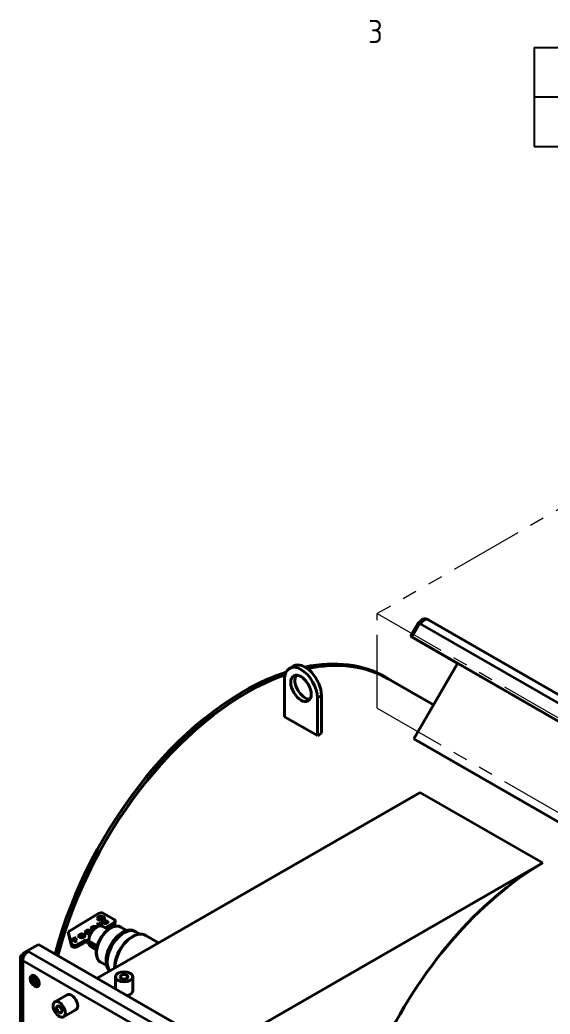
# Model space of a CAD drawing. Header units: millimetres. Extents: x 0 to 5945, y 0 to 4205.
# Drawn here: x 4862.8 to 5091.9, y 3687 to 4116.9 of the extents above; entities that cross this region are included whole.
import ezdxf

# ---------------------------------------------------------------- set-up
doc = ezdxf.new("R2010")
doc.units = ezdxf.units.MM
doc.header["$LTSCALE"] = 5
doc.linetypes.add('PHANTOM', pattern=[63.5, 31.75, -6.35, 6.35, -6.35, 6.35, -6.35])
doc.layers.get('0').update_dxf_attribs({"color": 3, "lineweight": 25})
for name, color, linetype, lineweight in [('가시적인 것(ISO)', 3, 'Continuous', 40), ('가시적인 좁은 것(ISO)', 3, 'Continuous', 35), ('경계(ISO)', 7, 'Continuous', 25), ('기호(ISO)', 5, 'Continuous', 25), ('참조(ISO)', 6, 'Continuous', 35)]:
    doc.layers.add(name, color=color, linetype=linetype, lineweight=lineweight)
doc.styles.add('문자 텍스트_PSTEK_POSCO', font='isocp.shx')

# ---------------------------------------------------------------- blocks, each defined once
blk = doc.blocks.new('경계 Default Border')
at = {"layer": '경계(ISO)', "color": 2, "insert": (1002.664, 821.381), "char_height": 2, "attachment_point": 7, "style": '문자 텍스트_PSTEK_POSCO'}
blk.add_mtext('3', dxfattribs=at)
blk = doc.blocks.new('리비전 내역')
at = {"layer": '기호(ISO)'}
for p, q in [((1017, 821), (1169, 821)), ((1017, 821), (1017, 816.72)), ((1017, 816.72), (1169, 816.72)), ((1017, 816.72), (1017, 812.44)), ((1017, 812.44), (1169, 812.44))]:
    blk.add_line(p, q, dxfattribs=at)

msp = doc.modelspace()

# ---------------------------------------------------------------- linework, layer by layer
at = {"layer": '가시적인 것(ISO)'}
for p, q in [((5035.0095, 3856.3378), (5031.6095, 3850.4489)), ((5035.5725, 3856.0136), (5035.0095, 3856.3378)), ((5039.1034, 3857.6719), (5166.0998, 3784.5395)), ((5032.1752, 3850.1292), (5035.5752, 3856.0182)), ((5035.5752, 3856.0182), (5035.9065, 3855.8273)), ((5032.7408, 3849.7974), (5031.6095, 3850.4489)), ((5031.6095, 3850.4489), (5051.9471, 3838.6464)), ((5032.9752, 3849.665), (5032.1752, 3850.1292)), ((5159.8343, 3776.6152), (5032.1752, 3850.1292)), ((5032.7424, 3849.8), (5032.7408, 3849.7974)), ((5032.7408, 3849.7974), (5051.9493, 3838.6502)), ((5160.6343, 3776.151), (5032.9752, 3849.665)), ((4981.0488, 3837.5709), (4979.281, 3836.5529)), ((5051.9876, 3838.7164), (5033.1, 3806.0022)), ((4977.2003, 3831.9591), (4977.2003, 3815.6081)), ((5021.9622, 3832.0596), (5020.8308, 3832.7112)), ((5041.6114, 3820.7444), (5021.9622, 3832.0596)), ((4991.3424, 3807.4642), (4991.3424, 3823.8152)), ((4993.1102, 3824.8331), (4993.1102, 3808.4822)), ((4977.2003, 3815.6081), (4991.3424, 3807.4642)), ((4991.3424, 3807.4642), (4992.2263, 3807.9732)), ((4992.2263, 3807.9732), (4993.1102, 3808.4822)), ((5139.166, 3744.9229), (5033.1, 3806.0022)), ((4896.1159, 3702.5419), (5035.7133, 3782.9307)), ((4947.2101, 3670.8857), (5088.7463, 3752.391)), ((4883.7131, 3722.6261), (4896.7902, 3730.5499)), ((4898.6983, 3727.5128), (4897.933, 3727.0492)), ((4898.6983, 3727.5088), (4897.9365, 3727.0472)), ((4898.5383, 3727.0837), (4898.9834, 3727.3534)), ((4898.6983, 3727.5088), (4898.6983, 3727.5128)), ((4898.9111, 3730.5815), (4903.5073, 3727.9348)), ((4899.4976, 3727.2445), (4899.4975, 3727.2485)), ((4899.719, 3727.5747), (4899.7189, 3727.5788)), ((4899.8815, 3727.2636), (4899.8814, 3727.2676)), ((4899.8819, 3727.2602), (4899.8818, 3727.2643)), ((4900.5909, 3727.1748), (4900.5908, 3727.1789)), ((4903.965, 3726.5198), (4903.9466, 3727.3265)), ((4891.5651, 3723.1906), (4890.736, 3722.6883)), ((4891.5652, 3723.1866), (4890.7395, 3722.6863)), ((4891.3413, 3722.7229), (4891.7982, 3722.9997)), ((4891.5652, 3723.1866), (4891.5651, 3723.1906)), ((4892.6862, 3723.1959), (4892.6861, 3723.2)), ((4894.0428, 3724.739), (4894.0427, 3724.743)), ((4894.0615, 3724.188), (4894.0614, 3724.192)), ((4894.3481, 3723.7969), (4894.348, 3723.801)), ((4895.9667, 3724.7805), (4895.9666, 3724.7845)), ((4896.8092, 3726.3682), (4896.102, 3725.9397)), ((4896.102, 3725.9397), (4896.3831, 3725.7778)), ((4896.8093, 3726.3641), (4896.1055, 3725.9377)), ((4896.3831, 3725.7778), (4896.766, 3726.0099)), ((4896.766, 3726.0099), (4898.3011, 3725.1259)), ((4898.6252, 3725.3224), (4896.8092, 3726.3682)), ((4896.8093, 3726.3641), (4896.8092, 3726.3682)), ((4898.6219, 3725.3203), (4896.8093, 3726.3641)), ((4897.933, 3727.0492), (4899.7491, 3726.0033)), ((4898.3011, 3725.1259), (4898.6252, 3725.3224)), ((4898.5384, 3727.0797), (4898.5383, 3727.0837)), ((4898.9491, 3726.8472), (4898.5383, 3727.0837)), ((4898.9491, 3726.8432), (4898.5384, 3727.0797)), ((4898.6526, 3724.9689), (4900.9502, 3723.6458)), ((4899.3941, 3727.1169), (4898.9491, 3726.8472)), ((4899.3942, 3727.1128), (4898.9491, 3726.8432)), ((4898.9491, 3726.8432), (4898.9491, 3726.8472)), ((4899.2301, 3726.6853), (4899.7039, 3726.9724)), ((4899.2302, 3726.6813), (4899.2301, 3726.6853)), ((4899.7922, 3726.3616), (4899.2301, 3726.6853)), ((4899.7923, 3726.3576), (4899.2302, 3726.6813)), ((4899.3942, 3727.1128), (4899.3941, 3727.1169)), ((4903.5077, 3726.6815), (4899.6927, 3724.3699)), ((4899.7491, 3726.0033), (4900.5545, 3726.4914)), ((4900.266, 3726.6487), (4899.7922, 3726.3616)), ((4899.7923, 3726.3576), (4899.7922, 3726.3616)), ((4900.2661, 3726.6447), (4899.7923, 3726.3576)), ((4900.2661, 3726.6447), (4900.266, 3726.6487)), ((4900.3844, 3726.827), (4900.3843, 3726.831)), ((4903.526, 3725.8748), (4900.3847, 3723.9714)), ((4906.472, 3724.6491), (4908.9861, 3723.2013)), ((4885.0374, 3717.4869), (4883.7131, 3722.6261)), ((4883.7315, 3721.8194), (4883.7131, 3722.6261)), ((4885.0558, 3716.6802), (4883.7315, 3721.8194)), ((4886.5722, 3720.1653), (4885.268, 3719.3751)), ((4885.268, 3719.3751), (4887.0841, 3718.3292)), ((4886.5723, 3720.1613), (4885.2715, 3719.3731)), ((4885.8733, 3719.4096), (4886.8533, 3720.0034)), ((4886.3057, 3719.1606), (4885.8733, 3719.4096)), ((4885.8734, 3719.4056), (4885.8733, 3719.4096)), ((4886.3058, 3719.1566), (4885.8734, 3719.4056)), ((4887.263, 3719.7407), (4886.3057, 3719.1606)), ((4886.3058, 3719.1566), (4886.3057, 3719.1606)), ((4887.2631, 3719.7367), (4886.3058, 3719.1566)), ((4886.8533, 3720.0034), (4886.5722, 3720.1653)), ((4886.5723, 3720.1613), (4886.5722, 3720.1653)), ((4886.8499, 3720.0014), (4886.5723, 3720.1613)), ((4886.5867, 3718.9988), (4887.5441, 3719.5789)), ((4887.4083, 3718.5257), (4886.5867, 3718.9988)), ((4886.5868, 3718.9948), (4886.5867, 3718.9988)), ((4887.4049, 3718.5236), (4886.5868, 3718.9948)), ((4887.5441, 3719.5789), (4887.263, 3719.7407)), ((4887.2631, 3719.7367), (4887.263, 3719.7407)), ((4887.5407, 3719.5768), (4887.2631, 3719.7367)), ((4890.3423, 3718.7042), (4887.5809, 3717.031)), ((4888.6046, 3721.4438), (4888.6045, 3721.4478)), ((4888.619, 3720.899), (4888.6189, 3720.9031)), ((4888.8993, 3720.4982), (4888.8993, 3720.5022)), ((4890.4222, 3721.5272), (4889.3737, 3720.8919)), ((4889.3737, 3720.8919), (4889.6547, 3720.73)), ((4890.4223, 3721.5232), (4889.3771, 3720.8899)), ((4889.6547, 3720.73), (4890.3794, 3721.1692)), ((4889.8477, 3721.427), (4890.176, 3721.6259)), ((4890.226, 3720.51), (4890.226, 3720.514)), ((4890.4223, 3721.5232), (4890.4222, 3721.5272)), ((4890.4873, 3720.864), (4890.4872, 3720.868)), ((4890.736, 3722.6883), (4892.5521, 3721.6425)), ((4891.3414, 3722.7188), (4891.3413, 3722.7229)), ((4891.9034, 3722.3992), (4891.3413, 3722.7229)), ((4891.9035, 3722.3951), (4891.3414, 3722.7188)), ((4892.3603, 3722.676), (4891.9034, 3722.3992)), ((4891.9035, 3722.3951), (4891.9034, 3722.3992)), ((4892.3604, 3722.672), (4891.9035, 3722.3951)), ((4892.1844, 3722.2373), (4892.6893, 3722.5432)), ((4892.8763, 3721.8389), (4892.1844, 3722.2373)), ((4892.1845, 3722.2333), (4892.1844, 3722.2373)), ((4892.8729, 3721.8369), (4892.1845, 3722.2333)), ((4892.3604, 3722.672), (4892.3603, 3722.676)), ((4895.7165, 3716.8624), (4892.4632, 3718.7359)), ((4892.4738, 3722.8499), (4892.4737, 3722.8539)), ((4895.7338, 3716.8729), (4892.4805, 3718.7463)), ((4892.5521, 3721.6425), (4892.8763, 3721.8389)), ((4912.8774, 3722.6914), (4914.6825, 3721.6519)), ((4917.1408, 3721.1017), (4922.7432, 3717.8755)), ((4865.9592, 3714.3615), (4864.0278, 3713.2493)), ((4865.9592, 3714.3701), (4870.7675, 3717.139)), ((4866.2906, 3714.1793), (4865.9592, 3714.3701)), ((4865.9592, 3713.9603), (4865.9592, 3714.3701)), ((4870.7675, 3717.139), (4945.3936, 3674.1647)), ((4887.0841, 3718.3292), (4887.4083, 3718.5257)), ((4890.3606, 3717.8975), (4887.5992, 3716.2243)), ((4895.7349, 3716.0557), (4892.4816, 3717.9292)), ((4893.5376, 3716.0864), (4895.8351, 3714.7633)), ((4895.7338, 3716.8729), (4895.7165, 3716.8624)), ((4895.7349, 3716.0557), (4895.7165, 3716.8624)), ((4895.7522, 3716.0662), (4895.7349, 3716.0557)), ((4863.0906, 3711.5631), (4863.0906, 3482.977)), ((4864.8618, 3712.769), (4864.0278, 3713.2493)), ((4864.0278, 3713.2493), (4864.0278, 3712.8662)), ((4864.6875, 3712.4863), (4864.0278, 3712.8662)), ((4897.739, 3709.4839), (4900.2531, 3708.0361)), ((4903.7268, 3707.2938), (4903.7268, 3706.9247)), ((4904.0477, 3697.9742), (4904.0477, 3703.1847)), ((4911.5477, 3697.0531), (4911.5477, 3703.1847)), ((4883.2282, 3695.4073), (4877.9249, 3692.3533)), ((4886.971, 3688.9079), (4881.6677, 3685.8539))]:
    msp.add_line(p, q, dxfattribs=at)
for centre, major_axis, ratio, start_param, end_param in [((5037.5065, 3854.8988), (1.6062, 2.7677), 0.81596928, 0.00823053, 1.57324254), ((5037.5065, 3854.8988), (1.5969, 2.7731), 0.57809312, 0, 1.56886262), ((4959.6994, 3726.5547), (61.1314, 106.1565), 0.57809312, 0, 0.47525639), ((4960.8307, 3725.9032), (61.1314, 106.1565), 0.57809312, 0, 0.47644492), ((4960.8307, 3725.9032), (61.1314, 106.1565), 0.57809312, 0, 0.47644492), ((4959.6994, 3726.5547), (61.1314, 106.1565), 0.57809312, 0.5728935, 2.01406248), ((4984.2713, 3827.8871), (-4.9903, 8.6658), 0.57809312, 3.92892453, 7.07051718), ((4986.0391, 3828.9051), (-4.9903, 8.6658), 0.57809312, 3.92892453, 6.28318531), ((4960.8307, 3725.9032), (-61.1314, -106.1565), 0.57809312, 3.73267179, 5.15565514), ((4960.8307, 3725.9032), (-61.1314, -106.1565), 0.57809312, 3.73267179, 5.15565514), ((4986.0391, 3828.9051), (-3.119, 5.4161), 0.57809312, 0.28618803, 2.85540462), ((5088.7463, 3652.2415), (-61.1314, -106.1565), 0.57809312, 3.92505711, 5.80697069), ((4897.8696, 3727.6702), (1.4996, 0.0342), 0.59069593, 0.47274885, 2.6688438), ((4897.8508, 3729.9391), (1.4996, 0.0342), 0.59069593, 0.77210712, 2.34290344), ((4902.447, 3727.2923), (1.4996, 0.0342), 0.59069593, 5.4844961, 7.05529242), ((4896.0951, 3720.5276), (2.5575, 4.4412), 0.57809312, 0, 2.28254461), ((4907.7624, 3713.8089), (-5.1151, -8.8825), 0.57809312, 3.14159265, 6.07128424), ((4902.4654, 3726.4856), (1.4996, 0.0342), 0.59069593, 5.4844961, 6.28318531), ((4891.4029, 3718.0934), (-1.4996, -0.0342), 0.59069593, 3.91369977, 5.4844961), ((4886.5202, 3717.6418), (-1.4996, -0.0342), 0.59069593, 0.13708038, 2.34290344), ((4886.5386, 3716.8351), (-1.4996, -0.0342), 0.59069593, 0.13708038, 2.34290344), ((4891.4213, 3717.2867), (-1.4996, -0.0342), 0.59069593, 3.91369977, 5.4844961), ((4896.0951, 3720.5276), (-2.5575, -4.4412), 0.57809312, 5.62519683, 6.28318531), ((4899.3484, 3718.6542), (2.5575, 4.4412), 0.57809312, 2.28254461, 2.47797743), ((4866.2906, 3711.5631), (-3.2, 0), 0.5758617, 5.49778714, 7.06858347), ((4866.2906, 3711.5631), (1.5969, 2.7731), 0.57809312, 0.78346445, 2.35426078), ((4870.3211, 3701.971), (-1.3723, 2.3831), 0.57809312, 0.42312772, 2.71846493), ((4870.3211, 3701.971), (1.3723, -2.3831), 0.57809312, 3.56472037, 5.86005759), ((4871.3817, 3702.5818), (1.3723, -2.3831), 0.57809312, 4.06153268, 5.36324528), ((4871.3817, 3702.5818), (-1.3723, 2.3831), 0.57809312, 0.91994003, 2.22165262), ((4885.0996, 3692.1576), (-1.8714, 3.2497), 0.57809312, 3.14159265, 6.28318531), ((4907.7977, 3697.0531), (3.75, 0), 0.5758617, 5.08027911, 6.28318531)]:
    msp.add_ellipse(centre, major_axis=major_axis, ratio=ratio, start_param=start_param, end_param=end_param, dxfattribs=at)
for centre, major_axis, ratio in [((4984.2713, 3827.8871), (-3.119, 5.4161), 0.57809312), ((4897.8512, 3728.4769), (-1.4996, -0.0342), 0.59069593), ((4869.1897, 3701.3195), (-1.3723, 2.3831), 0.57809312), ((4907.7977, 3703.1847), (-3.75, 0), 0.5758617), ((4907.7977, 3703.1847), (-1.6618, 0), 0.5758617), ((4879.7963, 3689.1036), (-1.8714, 3.2497), 0.57809312), ((4879.7963, 3689.1036), (-0.8293, 1.44), 0.57809312)]:
    msp.add_ellipse(centre, major_axis=major_axis, ratio=ratio, dxfattribs=at)
for points, knots in [([(4899.7189, 3727.5788), (4899.7038, 3727.5869), (4899.6738, 3727.603), (4899.6242, 3727.6239), (4899.5709, 3727.6411), (4899.5148, 3727.6557), (4899.4546, 3727.6663), (4899.3914, 3727.6739), (4899.3248, 3727.6785), (4899.2554, 3727.6796), (4899.1843, 3727.6771), (4899.113, 3727.6688), (4899.0423, 3727.6554), (4898.9718, 3727.6373), (4898.9021, 3727.6137), (4898.8331, 3727.5849), (4898.7642, 3727.5512), (4898.7207, 3727.5259), (4898.6983, 3727.5128)], [0, 0, 0, 0, 0.05427115, 0.10739015, 0.1608808, 0.21469696, 0.26932079, 0.32588115, 0.38424246, 0.44534576, 0.5075986, 0.57006323, 0.63424037, 0.70020151, 0.76931843, 0.84191786, 0.91865867, 1, 1, 1, 1]), ([(4899.719, 3727.5747), (4899.7039, 3727.5829), (4899.6739, 3727.599), (4899.6243, 3727.6199), (4899.571, 3727.6371), (4899.5148, 3727.6517), (4899.4547, 3727.6622), (4899.3915, 3727.6698), (4899.3249, 3727.6745), (4899.2555, 3727.6756), (4899.1844, 3727.6731), (4899.1131, 3727.6648), (4899.0424, 3727.6514), (4898.9719, 3727.6333), (4898.9022, 3727.6097), (4898.8332, 3727.5808), (4898.7643, 3727.5472), (4898.7208, 3727.5218), (4898.6983, 3727.5088)], [0, 0, 0, 0, 0.05427115, 0.10739015, 0.1608808, 0.21469696, 0.26932079, 0.32588115, 0.38424246, 0.44534576, 0.5075986, 0.57006323, 0.63424037, 0.70020151, 0.76931843, 0.84191786, 0.91865867, 1, 1, 1, 1]), ([(4898.9834, 3727.3534), (4898.9924, 3727.3587), (4899.0101, 3727.369), (4899.0384, 3727.3825), (4899.0669, 3727.3939), (4899.0961, 3727.403), (4899.1253, 3727.4102), (4899.1552, 3727.4148), (4899.1853, 3727.4175), (4899.2252, 3727.418), (4899.2728, 3727.4145), (4899.3264, 3727.4063), (4899.3738, 3727.3915), (4899.4004, 3727.3781), (4899.4137, 3727.3714)], [0, 0, 0, 0, 0.07843272, 0.15238941, 0.22341326, 0.29023867, 0.3555143, 0.41829968, 0.48121034, 0.54434747, 0.6661785, 0.77980366, 0.89032424, 1, 1, 1, 1]), ([(4899.4137, 3727.3714), (4899.4253, 3727.3638), (4899.4487, 3727.3484), (4899.4749, 3727.3207), (4899.4905, 3727.2892), (4899.4976, 3727.2611), (4899.4978, 3727.2376), (4899.4941, 3727.2197), (4899.4864, 3727.2021), (4899.4752, 3727.1847), (4899.4605, 3727.1672), (4899.4419, 3727.1501), (4899.4198, 3727.1331), (4899.4029, 3727.1224), (4899.3941, 3727.1169)], [0, 0, 0, 0, 0.10963582, 0.22011615, 0.33457548, 0.45636215, 0.51947628, 0.58236404, 0.64461516, 0.70986702, 0.7766681, 0.84766608, 0.92159584, 1, 1, 1, 1]), ([(4899.4976, 3727.2445), (4899.4977, 3727.2408), (4899.4974, 3727.2312), (4899.4942, 3727.2157), (4899.4865, 3727.1981), (4899.4753, 3727.1807), (4899.4606, 3727.1632), (4899.442, 3727.1461), (4899.4199, 3727.129), (4899.403, 3727.1183), (4899.3942, 3727.1128)], [0.481040388, 0.481040388, 0.481040388, 0.481040388, 0.51947628, 0.58236404, 0.644615164, 0.709867021, 0.7766681, 0.847666084, 0.921595842, 1, 1, 1, 1]), ([(4899.8818, 3727.2643), (4899.8817, 3727.2649), (4899.8812, 3727.2672), (4899.8817, 3727.2725), (4899.8811, 3727.2814), (4899.8799, 3727.2939), (4899.8796, 3727.3099), (4899.8779, 3727.3295), (4899.8766, 3727.3526), (4899.8757, 3727.3786), (4899.8726, 3727.4062), (4899.8639, 3727.4335), (4899.8511, 3727.4601), (4899.8338, 3727.4858), (4899.8116, 3727.5104), (4899.7855, 3727.5344), (4899.7546, 3727.5574), (4899.731, 3727.5715), (4899.7189, 3727.5788)], [0, 0, 0, 0, 0.00527441, 0.02041841, 0.04663565, 0.08337231, 0.12998379, 0.18711255, 0.25471824, 0.33280285, 0.41517946, 0.49629442, 0.57742192, 0.65821838, 0.7402814, 0.82381946, 0.91015354, 1, 1, 1, 1]), ([(4899.8815, 3727.2723), (4899.8814, 3727.2736), (4899.881, 3727.2791), (4899.88, 3727.2899), (4899.8797, 3727.3059), (4899.878, 3727.3254), (4899.8767, 3727.3486), (4899.8758, 3727.3746), (4899.8727, 3727.4021), (4899.864, 3727.4295), (4899.8512, 3727.4561), (4899.8339, 3727.4818), (4899.8117, 3727.5064), (4899.7856, 3727.5303), (4899.7547, 3727.5534), (4899.7311, 3727.5675), (4899.719, 3727.5747)], [0.035198805, 0.035198805, 0.035198805, 0.035198805, 0.046635652, 0.083372308, 0.129983789, 0.187112546, 0.254718239, 0.332802848, 0.415179465, 0.49629442, 0.577421921, 0.658218383, 0.740281402, 0.823819461, 0.910153541, 1, 1, 1, 1]), ([(4899.8819, 3727.2602), (4899.8818, 3727.2608), (4899.8815, 3727.2619), (4899.8815, 3727.263), (4899.8815, 3727.2636)], [0, 0, 0, 0, 0.00527441336, 0.00975880701, 0.00975880701, 0.00975880701, 0.00975880701]), ([(4900.5908, 3727.1789), (4900.5712, 3727.1897), (4900.5332, 3727.2108), (4900.4731, 3727.2379), (4900.4131, 3727.2598), (4900.3534, 3727.2766), (4900.2938, 3727.2883), (4900.2341, 3727.2944), (4900.1745, 3727.2958), (4900.1168, 3727.2912), (4900.0634, 3727.2848), (4900.016, 3727.2792), (4899.9757, 3727.2749), (4899.9428, 3727.2713), (4899.9172, 3727.2681), (4899.8989, 3727.2664), (4899.888, 3727.2646), (4899.8831, 3727.2643), (4899.8818, 3727.2643)], [0, 0, 0, 0, 0.10564587, 0.20451601, 0.29619793, 0.38152204, 0.46299034, 0.54090675, 0.61699884, 0.69328607, 0.76542001, 0.8274343, 0.88004662, 0.92339897, 0.95663151, 0.98096335, 0.9951777, 1, 1, 1, 1]), ([(4900.5909, 3727.1748), (4900.5713, 3727.1857), (4900.5333, 3727.2068), (4900.4732, 3727.2339), (4900.4132, 3727.2557), (4900.3535, 3727.2725), (4900.2939, 3727.2843), (4900.2342, 3727.2904), (4900.1746, 3727.2918), (4900.1169, 3727.2871), (4900.0635, 3727.2808), (4900.016, 3727.2752), (4899.9758, 3727.2708), (4899.9429, 3727.2673), (4899.9173, 3727.264), (4899.899, 3727.2623), (4899.8881, 3727.2606), (4899.8832, 3727.2603), (4899.8819, 3727.2602)], [0, 0, 0, 0, 0.10564587, 0.20451601, 0.29619793, 0.38152204, 0.46299034, 0.54090675, 0.61699884, 0.69328607, 0.76542001, 0.8274343, 0.88004662, 0.92339897, 0.95663151, 0.98096335, 0.9951777, 1, 1, 1, 1]), ([(4900.5545, 3726.4914), (4900.5681, 3726.5001), (4900.5959, 3726.518), (4900.6336, 3726.548), (4900.6697, 3726.5811), (4900.7029, 3726.6174), (4900.7343, 3726.6568), (4900.7634, 3726.6994), (4900.79, 3726.7452), (4900.8151, 3726.7934), (4900.8332, 3726.8431), (4900.8377, 3726.8935), (4900.8285, 3726.9431), (4900.8071, 3726.9921), (4900.7717, 3727.0403), (4900.7244, 3727.0879), (4900.6636, 3727.1348), (4900.6157, 3727.1638), (4900.5908, 3727.1789)], [0, 0, 0, 0, 0.045469477, 0.093488771, 0.143627723, 0.196604031, 0.252555691, 0.311326573, 0.373904675, 0.439616603, 0.505950269, 0.57052549, 0.634590779, 0.700106434, 0.768120585, 0.8401735, 0.917144063, 1, 1, 1, 1]), ([(4900.8356, 3726.8869), (4900.8356, 3726.8878), (4900.8349, 3726.9051), (4900.8286, 3726.9391), (4900.8072, 3726.9881), (4900.7718, 3727.0362), (4900.7244, 3727.0839), (4900.6637, 3727.1308), (4900.6158, 3727.1598), (4900.5909, 3727.1748)], [0.567205062, 0.567205062, 0.567205062, 0.567205062, 0.57052549, 0.634590779, 0.700106434, 0.768120585, 0.8401735, 0.917144063, 1, 1, 1, 1]), ([(4892.6861, 3723.2), (4892.6651, 3723.2115), (4892.6239, 3723.2341), (4892.5567, 3723.2629), (4892.4875, 3723.287), (4892.4155, 3723.306), (4892.3408, 3723.3195), (4892.2638, 3723.3288), (4892.1842, 3723.3321), (4892.1035, 3723.3312), (4892.0235, 3723.3256), (4891.9463, 3723.317), (4891.8727, 3723.3051), (4891.8033, 3723.2891), (4891.7378, 3723.2697), (4891.6757, 3723.2471), (4891.6176, 3723.2209), (4891.5826, 3723.2008), (4891.5651, 3723.1906)], [0, 0, 0, 0, 0.06990935, 0.13693333, 0.20208557, 0.26532931, 0.3283129, 0.39144478, 0.45527375, 0.52066965, 0.58577214, 0.64849332, 0.70923813, 0.76812294, 0.82638424, 0.8838105, 0.94160867, 1, 1, 1, 1]), ([(4892.6862, 3723.1959), (4892.6652, 3723.2075), (4892.624, 3723.23), (4892.5568, 3723.2588), (4892.4876, 3723.2829), (4892.4156, 3723.3019), (4892.3409, 3723.3154), (4892.2639, 3723.3248), (4892.1843, 3723.3281), (4892.1036, 3723.3271), (4892.0236, 3723.3216), (4891.9464, 3723.3129), (4891.8728, 3723.301), (4891.8034, 3723.285), (4891.7379, 3723.2657), (4891.6758, 3723.2431), (4891.6177, 3723.2169), (4891.5827, 3723.1967), (4891.5652, 3723.1866)], [0, 0, 0, 0, 0.06990935, 0.13693333, 0.20208557, 0.26532931, 0.3283129, 0.39144478, 0.45527375, 0.52066965, 0.58577214, 0.64849332, 0.70923813, 0.76812294, 0.82638424, 0.8838105, 0.94160867, 1, 1, 1, 1]), ([(4891.7982, 3722.9997), (4891.8161, 3723.0095), (4891.8517, 3723.029), (4891.9163, 3723.0502), (4891.9873, 3723.0654), (4892.0512, 3723.0715), (4892.1039, 3723.0735), (4892.1434, 3723.0714), (4892.1821, 3723.0675), (4892.2196, 3723.0601), (4892.2566, 3723.0506), (4892.2921, 3723.0379), (4892.3269, 3723.0228), (4892.3485, 3723.011), (4892.3595, 3723.0049)], [0, 0, 0, 0, 0.1150066, 0.22951552, 0.34729841, 0.47280168, 0.53705832, 0.6000093, 0.66289545, 0.7257167, 0.7906769, 0.85733732, 0.9266507, 1, 1, 1, 1]), ([(4892.3595, 3723.0049), (4892.3693, 3722.999), (4892.3885, 3722.9873), (4892.4132, 3722.9682), (4892.4342, 3722.9484), (4892.4498, 3722.9273), (4892.4628, 3722.9058), (4892.4703, 3722.8832), (4892.4742, 3722.86), (4892.4734, 3722.8286), (4892.4654, 3722.7902), (4892.4421, 3722.7475), (4892.4088, 3722.7084), (4892.3765, 3722.6868), (4892.3603, 3722.676)], [0, 0, 0, 0, 0.06892712, 0.135342126, 0.199892351, 0.262827391, 0.325800463, 0.388887497, 0.452088287, 0.518286634, 0.646878377, 0.766948586, 0.883443472, 1, 1, 1, 1]), ([(4892.6893, 3722.5432), (4892.7064, 3722.554), (4892.7402, 3722.5755), (4892.7836, 3722.611), (4892.8214, 3722.6483), (4892.8534, 3722.6876), (4892.8786, 3722.7291), (4892.8979, 3722.7725), (4892.911, 3722.8179), (4892.918, 3722.8647), (4892.9184, 3722.9119), (4892.9098, 3722.9581), (4892.8933, 3723.0028), (4892.8679, 3723.0455), (4892.8356, 3723.0871), (4892.7933, 3723.1265), (4892.7441, 3723.1648), (4892.7057, 3723.1881), (4892.6861, 3723.2)], [0, 0, 0, 0, 0.05997973, 0.1189684, 0.17747374, 0.2364003, 0.29606904, 0.35686909, 0.4192894, 0.48432662, 0.54938338, 0.61289541, 0.67530614, 0.73771807, 0.80033796, 0.86475181, 0.93112072, 1, 1, 1, 1]), ([(4892.9178, 3722.8933), (4892.9177, 3722.8983), (4892.9165, 3722.9187), (4892.9099, 3722.9541), (4892.8934, 3722.9987), (4892.868, 3723.0415), (4892.8357, 3723.0831), (4892.7934, 3723.1225), (4892.7442, 3723.1608), (4892.7058, 3723.1841), (4892.6862, 3723.1959)], [0.528996169, 0.528996169, 0.528996169, 0.528996169, 0.549383376, 0.612895405, 0.675306137, 0.737718067, 0.800337961, 0.86475181, 0.93112072, 1, 1, 1, 1]), ([(4894.0427, 3724.743), (4894.0105, 3724.7225), (4893.947, 3724.6822), (4893.8651, 3724.6163), (4893.7945, 3724.5483), (4893.7368, 3724.4772), (4893.6916, 3724.4033), (4893.6592, 3724.3264), (4893.639, 3724.2469), (4893.6317, 3724.1657), (4893.6356, 3724.0849), (4893.6529, 3724.0063), (4893.6825, 3723.9309), (4893.7255, 3723.8589), (4893.7804, 3723.7902), (4893.8483, 3723.7249), (4893.9279, 3723.6626), (4893.99, 3723.625), (4894.0214, 3723.6059)], [0, 0, 0, 0, 0.06546991, 0.12901913, 0.19117778, 0.25259569, 0.31391495, 0.3757807, 0.43900092, 0.50366171, 0.5682531, 0.63080653, 0.69206765, 0.75257004, 0.81287445, 0.87383673, 0.9360911, 1, 1, 1, 1]), ([(4894.0428, 3724.739), (4894.0106, 3724.7185), (4893.9471, 3724.6781), (4893.8652, 3724.6123), (4893.7946, 3724.5442), (4893.7369, 3724.4731), (4893.6917, 3724.3992), (4893.6593, 3724.3224), (4893.6391, 3724.2429), (4893.6335, 3724.1813), (4893.6335, 3724.1464), (4893.6336, 3724.1388)], [0, 0, 0, 0, 0.065469913, 0.129019131, 0.191177784, 0.252595695, 0.313914949, 0.375780705, 0.439000916, 0.503661708, 0.521734537, 0.521734537, 0.521734537, 0.521734537]), ([(4894.0214, 3723.6059), (4894.0542, 3723.588), (4894.1187, 3723.5527), (4894.2256, 3723.5078), (4894.3371, 3723.4696), (4894.4444, 3723.4417), (4894.5148, 3723.4277), (4894.5452, 3723.4225)], [0, 0, 0, 0, 0.063290864, 0.124932183, 0.185726818, 0.245869803, 0.290621085, 0.290621085, 0.290621085, 0.290621085]), ([(4895.9666, 3724.7845), (4895.9335, 3724.8026), (4895.8683, 3724.8383), (4895.7608, 3724.8838), (4895.6482, 3724.9219), (4895.5301, 3724.9524), (4895.4069, 3724.9759), (4895.2779, 3724.9909), (4895.1439, 3724.9987), (4895.0064, 3724.9989), (4894.8689, 3724.9919), (4894.7346, 3724.9781), (4894.6056, 3724.9569), (4894.4818, 3724.9286), (4894.3635, 3724.893), (4894.2507, 3724.85), (4894.1422, 3724.8005), (4894.0762, 3724.7624), (4894.0427, 3724.743)], [0, 0, 0, 0, 0.06396996, 0.12628383, 0.18735874, 0.24779723, 0.30845505, 0.37001199, 0.43289888, 0.4977051, 0.5627616, 0.62604222, 0.68796709, 0.74914247, 0.81040796, 0.87219118, 0.93513718, 1, 1, 1, 1]), ([(4895.9667, 3724.7805), (4895.9336, 3724.7986), (4895.8684, 3724.8343), (4895.7609, 3724.8798), (4895.6483, 3724.9179), (4895.5302, 3724.9484), (4895.407, 3724.9718), (4895.278, 3724.9869), (4895.144, 3724.9947), (4895.0065, 3724.9949), (4894.869, 3724.9879), (4894.7347, 3724.974), (4894.6057, 3724.9529), (4894.4819, 3724.9246), (4894.3636, 3724.8889), (4894.2508, 3724.8459), (4894.1423, 3724.7964), (4894.0763, 3724.7583), (4894.0428, 3724.739)], [0, 0, 0, 0, 0.06396996, 0.12628383, 0.18735874, 0.24779723, 0.30845505, 0.37001199, 0.43289888, 0.4977051, 0.5627616, 0.62604222, 0.68796709, 0.74914247, 0.81040796, 0.87219118, 0.93513718, 1, 1, 1, 1]), ([(4894.348, 3723.801), (4894.3256, 3723.8146), (4894.2816, 3723.8413), (4894.2242, 3723.885), (4894.1752, 3723.9307), (4894.1349, 3723.9787), (4894.1033, 3724.0286), (4894.0802, 3724.0806), (4894.0656, 3724.1346), (4894.0602, 3724.1901), (4894.0625, 3724.2457), (4894.074, 3724.2999), (4894.094, 3724.3523), (4894.1226, 3724.4027), (4894.161, 3724.4509), (4894.2069, 3724.4974), (4894.262, 3724.5417), (4894.3045, 3724.5688), (4894.3262, 3724.5826)], [0, 0, 0, 0, 0.06621357, 0.13000403, 0.19261242, 0.25465142, 0.31602589, 0.3776457, 0.44055984, 0.50510731, 0.5693339, 0.63173033, 0.69263702, 0.75296437, 0.81327516, 0.87414646, 0.93605397, 1, 1, 1, 1]), ([(4894.3481, 3723.7969), (4894.3257, 3723.8105), (4894.2817, 3723.8372), (4894.2243, 3723.8809), (4894.1753, 3723.9267), (4894.135, 3723.9746), (4894.1034, 3724.0246), (4894.0803, 3724.0765), (4894.0657, 3724.1306), (4894.062, 3724.1681), (4894.0615, 3724.1874), (4894.0615, 3724.188)], [0, 0, 0, 0, 0.066213571, 0.130004026, 0.19261242, 0.254651423, 0.316025887, 0.3776457, 0.440559839, 0.505107312, 0.507100919, 0.507100919, 0.507100919, 0.507100919]), ([(4894.3262, 3724.5826), (4894.3486, 3724.5955), (4894.3928, 3724.6209), (4894.4655, 3724.654), (4894.5419, 3724.6819), (4894.622, 3724.7051), (4894.706, 3724.7231), (4894.7937, 3724.736), (4894.885, 3724.7439), (4894.9788, 3724.7468), (4895.0729, 3724.745), (4895.1648, 3724.7378), (4895.2532, 3724.7253), (4895.339, 3724.7084), (4895.4207, 3724.6854), (4895.4995, 3724.6577), (4895.5749, 3724.6249), (4895.6212, 3724.5996), (4895.6448, 3724.5867)], [0, 0, 0, 0, 0.063244121, 0.124449935, 0.184950834, 0.244601771, 0.30489548, 0.365787748, 0.428194631, 0.492696429, 0.557520489, 0.620704217, 0.682588072, 0.744362156, 0.806562232, 0.869438903, 0.933502702, 1, 1, 1, 1]), ([(4894.7664, 3723.6606), (4894.7561, 3723.6621), (4894.7172, 3723.6683), (4894.6508, 3723.6818), (4894.5691, 3723.7038), (4894.4913, 3723.7312), (4894.4168, 3723.7634), (4894.3711, 3723.7884), (4894.348, 3723.801)], [0.664706375, 0.664706375, 0.664706375, 0.664706375, 0.686435331, 0.747773999, 0.809152416, 0.871392049, 0.934807209, 1, 1, 1, 1]), ([(4894.763, 3723.6571), (4894.7539, 3723.6584), (4894.7161, 3723.6645), (4894.6509, 3723.6777), (4894.5692, 3723.6997), (4894.4914, 3723.7271), (4894.4169, 3723.7594), (4894.3712, 3723.7843), (4894.3481, 3723.7969)], [0.667176309, 0.667176309, 0.667176309, 0.667176309, 0.686435331, 0.747773999, 0.809152416, 0.871392049, 0.934807209, 1, 1, 1, 1]), ([(4895.6448, 3724.5867), (4895.6667, 3724.5734), (4895.708, 3724.5482), (4895.7447, 3724.5206), (4895.7608, 3724.5072)], [0, 0, 0, 0, 0.065473444, 0.123307131, 0.123307131, 0.123307131, 0.123307131]), ([(4897.739, 3709.4839), (4897.2699, 3709.754), (4896.8709, 3710.1423), (4896.2376, 3711.1209), (4896.0129, 3711.7207), (4895.7563, 3713.0911), (4895.7377, 3713.8716), (4895.9167, 3715.5147), (4896.1165, 3716.378), (4896.71, 3718.0939), (4897.1028, 3718.9462), (4898.0409, 3720.5585), (4898.5858, 3721.3184), (4899.7771, 3722.6736), (4900.4235, 3723.2684), (4901.7615, 3724.2319), (4902.453, 3724.5998), (4903.8136, 3725.0555), (4904.4842, 3725.1461), (4905.6006, 3725.0301), (4906.062, 3724.8852), (4906.472, 3724.6491)], [0.78346445, 0.78346445, 0.78346445, 0.78346445, 1.07169043, 1.07169043, 1.37778977, 1.37778977, 1.70436533, 1.70436533, 2.03396657, 2.03396657, 2.36200506, 2.36200506, 2.68934013, 2.68934013, 3.01744212, 3.01744212, 3.34708255, 3.34708255, 3.67311173, 3.67311173, 3.92505711, 3.92505711, 3.92505711, 3.92505711]), ([(4896.0816, 3724.7098), (4896.0738, 3724.7155), (4896.0375, 3724.7415), (4895.9977, 3724.7657), (4895.9666, 3724.7845)], [0.9189124736, 0.9189124736, 0.9189124736, 0.9189124736, 0.9366485245, 1, 1, 1, 1]), ([(4896.0786, 3724.708), (4896.0718, 3724.713), (4896.0365, 3724.7382), (4895.9978, 3724.7616), (4895.9667, 3724.7805)], [0.9212619886, 0.9212619886, 0.9212619886, 0.9212619886, 0.9366485245, 1, 1, 1, 1]), ([(4899.7039, 3726.9724), (4899.7221, 3726.9824), (4899.7583, 3727.0024), (4899.8242, 3727.0238), (4899.8966, 3727.0392), (4899.9617, 3727.0453), (4900.0153, 3727.0473), (4900.055, 3727.0455), (4900.0936, 3727.0416), (4900.131, 3727.0348), (4900.1673, 3727.0255), (4900.2025, 3727.0137), (4900.2362, 3726.999), (4900.257, 3726.9877), (4900.2676, 3726.9818)], [0, 0, 0, 0, 0.11712848, 0.23316017, 0.35351179, 0.48097886, 0.54622642, 0.6095758, 0.67173975, 0.73413235, 0.7975734, 0.86284323, 0.92979656, 1, 1, 1, 1]), ([(4901.5624, 3705.6783), (4901.529, 3705.7102), (4901.496, 3705.7428), (4901.0049, 3706.2456), (4900.6509, 3706.8404), (4900.1508, 3708.2541), (4900.0203, 3709.0871), (4900.009, 3710.8983), (4900.1345, 3711.8798), (4900.6273, 3713.8772), (4900.994, 3714.8927), (4901.9287, 3716.8573), (4902.4958, 3717.8061), (4903.7754, 3719.5467), (4904.4877, 3720.338), (4905.9927, 3721.6855), (4906.7853, 3722.2408), (4908.3791, 3723.0515), (4909.1806, 3723.3072), (4910.6949, 3723.4679), (4911.4111, 3723.3827), (4912.2782, 3723.0334), (4912.4964, 3722.9198), (4912.7019, 3722.7858)], [0.9238405, 0.9238405, 0.9238405, 0.9238405, 0.94493117, 0.94493117, 1.24322663, 1.24322663, 1.56357321, 1.56357321, 1.8917728, 1.8917728, 2.21918391, 2.21918391, 2.5455167, 2.5455167, 2.87195868, 2.87195868, 3.1996187, 3.1996187, 3.52749952, 3.52749952, 3.84403354, 3.84403354, 3.9571712, 3.9571712, 3.9571712, 3.9571712]), ([(4900.2676, 3726.9818), (4900.2777, 3726.9757), (4900.2975, 3726.9637), (4900.3231, 3726.9442), (4900.3441, 3726.9237), (4900.3608, 3726.9025), (4900.373, 3726.8805), (4900.3812, 3726.8578), (4900.3851, 3726.8343), (4900.3832, 3726.8027), (4900.3739, 3726.7642), (4900.35, 3726.7211), (4900.3153, 3726.6816), (4900.2825, 3726.6597), (4900.266, 3726.6487)], [0, 0, 0, 0, 0.07019062, 0.13713172, 0.20238963, 0.26581909, 0.32820029, 0.39098994, 0.45432775, 0.51956339, 0.64655278, 0.76688242, 0.88289292, 1, 1, 1, 1]), ([(4900.3844, 3726.827), (4900.3846, 3726.8201), (4900.383, 3726.7975), (4900.374, 3726.7601), (4900.3501, 3726.717), (4900.3154, 3726.6776), (4900.2826, 3726.6557), (4900.2661, 3726.6447)], [0.46374251, 0.46374251, 0.46374251, 0.46374251, 0.519563394, 0.646552779, 0.766882415, 0.882892918, 1, 1, 1, 1]), ([(4888.6045, 3721.4478), (4888.5727, 3721.4276), (4888.51, 3721.3877), (4888.4291, 3721.3225), (4888.3591, 3721.2547), (4888.3015, 3721.1837), (4888.2561, 3721.1096), (4888.223, 3721.0324), (4888.2018, 3720.9522), (4888.1943, 3720.8838), (4888.1937, 3720.8286), (4888.1967, 3720.7877), (4888.2032, 3720.7477), (4888.2127, 3720.7085), (4888.2251, 3720.6702), (4888.2409, 3720.6327), (4888.2605, 3720.5961), (4888.282, 3720.5601), (4888.3081, 3720.5254), (4888.3365, 3720.4914), (4888.3677, 3720.458), (4888.4032, 3720.426), (4888.4408, 3720.3942), (4888.4831, 3720.3642), (4888.5268, 3720.334), (4888.5588, 3720.3153), (4888.5751, 3720.3058)], [0, 0, 0, 0, 0.06440966, 0.12713175, 0.18869519, 0.2499531, 0.3113145, 0.37340191, 0.43699638, 0.50232306, 0.5352272, 0.56753231, 0.59931765, 0.63048805, 0.66142618, 0.69208749, 0.72256393, 0.75284128, 0.78302271, 0.81315811, 0.84352701, 0.87410007, 0.90484775, 0.93622105, 0.96770947, 1, 1, 1, 1]), ([(4888.6046, 3721.4438), (4888.5728, 3721.4236), (4888.5101, 3721.3837), (4888.4292, 3721.3184), (4888.3592, 3721.2507), (4888.3016, 3721.1797), (4888.2562, 3721.1056), (4888.2231, 3721.0284), (4888.2019, 3720.9482), (4888.1946, 3720.8819), (4888.194, 3720.8426), (4888.1942, 3720.8308)], [0, 0, 0, 0, 0.064409661, 0.127131752, 0.188695189, 0.249953097, 0.311314499, 0.373401906, 0.436996381, 0.50232306, 0.530100521, 0.530100521, 0.530100521, 0.530100521]), ([(4888.5751, 3720.3058), (4888.5915, 3720.2964), (4888.624, 3720.278), (4888.6762, 3720.253), (4888.7282, 3720.2288), (4888.7829, 3720.2074), (4888.838, 3720.1872), (4888.8954, 3720.1697), (4888.9536, 3720.1535), (4889.0133, 3720.1393), (4889.0743, 3720.1271), (4889.1369, 3720.1168), (4889.2007, 3720.1083), (4889.2661, 3720.1021), (4889.3325, 3720.0971), (4889.4005, 3720.0948), (4889.4698, 3720.0936), (4889.5633, 3720.0955), (4889.6788, 3720.1015), (4889.8138, 3720.1165), (4889.9435, 3720.1378), (4890.0678, 3720.1666), (4890.1865, 3720.2024), (4890.2994, 3720.2454), (4890.4077, 3720.2949), (4890.4736, 3720.3329), (4890.507, 3720.3522)], [0, 0, 0, 0, 0.03228892, 0.06377578, 0.09514752, 0.12589367, 0.15646522, 0.18683261, 0.21717714, 0.24715024, 0.2776276, 0.30790591, 0.33856569, 0.36950229, 0.40084952, 0.43246207, 0.4649301, 0.4978326, 0.56315603, 0.62661665, 0.68870097, 0.75005933, 0.81131419, 0.87287457, 0.93559354, 1, 1, 1, 1]), ([(4890.176, 3721.6259), (4890.1437, 3721.635), (4890.0798, 3721.653), (4889.9804, 3721.6739), (4889.8799, 3721.6902), (4889.7782, 3721.7013), (4889.6748, 3721.7069), (4889.5702, 3721.7076), (4889.4643, 3721.7029), (4889.3579, 3721.6934), (4889.2526, 3721.6789), (4889.1498, 3721.6597), (4889.05, 3721.6364), (4888.9541, 3721.6077), (4888.8613, 3721.5747), (4888.7716, 3721.5371), (4888.6851, 3721.495), (4888.6315, 3721.4636), (4888.6045, 3721.4478)], [0, 0, 0, 0, 0.063374915, 0.125434694, 0.186460742, 0.247233484, 0.307729912, 0.368833346, 0.430759571, 0.493705985, 0.556880924, 0.619424008, 0.68145798, 0.743422033, 0.805927639, 0.869346907, 0.934005383, 1, 1, 1, 1]), ([(4890.1715, 3721.6232), (4890.1407, 3721.6319), (4890.0783, 3721.6494), (4889.9804, 3721.6699), (4889.88, 3721.6861), (4889.7783, 3721.6973), (4889.6749, 3721.7029), (4889.5703, 3721.7036), (4889.4644, 3721.6989), (4889.358, 3721.6893), (4889.2526, 3721.6748), (4889.1499, 3721.6556), (4889.0501, 3721.6324), (4888.9542, 3721.6037), (4888.8614, 3721.5707), (4888.7717, 3721.5331), (4888.6852, 3721.4909), (4888.6316, 3721.4596), (4888.6046, 3721.4438)], [0.003014001, 0.003014001, 0.003014001, 0.003014001, 0.063374915, 0.125434694, 0.186460742, 0.247233484, 0.307729912, 0.368833346, 0.430759571, 0.493705985, 0.556880924, 0.619424008, 0.68145798, 0.743422033, 0.805927639, 0.869346907, 0.934005383, 1, 1, 1, 1]), ([(4888.8993, 3720.5022), (4888.8782, 3720.515), (4888.8366, 3720.5404), (4888.7825, 3720.5822), (4888.7359, 3720.6264), (4888.6964, 3720.6728), (4888.6657, 3720.7222), (4888.642, 3720.7738), (4888.626, 3720.8279), (4888.6186, 3720.8838), (4888.6182, 3720.9401), (4888.6288, 3720.9953), (4888.6474, 3721.0487), (4888.6764, 3721.1001), (4888.7143, 3721.1498), (4888.7623, 3721.1973), (4888.8184, 3721.2436), (4888.8629, 3721.2717), (4888.8855, 3721.2859)], [0, 0, 0, 0, 0.06228214, 0.12313777, 0.18310441, 0.24335663, 0.30366895, 0.3653625, 0.42838203, 0.49343794, 0.5587387, 0.62189388, 0.68372852, 0.7453156, 0.80683019, 0.86930842, 0.93350979, 1, 1, 1, 1]), ([(4888.8993, 3720.4982), (4888.8783, 3720.511), (4888.8367, 3720.5364), (4888.7826, 3720.5782), (4888.736, 3720.6224), (4888.6964, 3720.6688), (4888.6658, 3720.7182), (4888.6421, 3720.7697), (4888.6261, 3720.8239), (4888.6204, 3720.8673), (4888.6192, 3720.8926), (4888.619, 3720.899)], [0, 0, 0, 0, 0.062282145, 0.123137775, 0.183104409, 0.243356635, 0.303668951, 0.365362496, 0.428382031, 0.493437938, 0.515554757, 0.515554757, 0.515554757, 0.515554757]), ([(4888.8855, 3721.2859), (4888.9034, 3721.2964), (4888.9385, 3721.317), (4888.9948, 3721.3447), (4889.0528, 3721.3688), (4889.1116, 3721.3905), (4889.1727, 3721.408), (4889.235, 3721.4227), (4889.2991, 3721.4338), (4889.3642, 3721.4416), (4889.4293, 3721.4467), (4889.4932, 3721.4506), (4889.5559, 3721.4515), (4889.6172, 3721.4509), (4889.6771, 3721.4482), (4889.7353, 3721.4433), (4889.7923, 3721.4364), (4889.8292, 3721.4302), (4889.8477, 3721.427)], [0, 0, 0, 0, 0.07172454, 0.14104608, 0.20837252, 0.2739109, 0.33845577, 0.40219734, 0.46580792, 0.52954452, 0.59298722, 0.65454628, 0.71466134, 0.7738578, 0.83134583, 0.88834506, 0.9440704, 1, 1, 1, 1]), ([(4890.226, 3720.514), (4890.2023, 3720.5003), (4890.1558, 3720.4734), (4890.0796, 3720.4387), (4890.0002, 3720.4094), (4889.9175, 3720.3854), (4889.8316, 3720.3669), (4889.7422, 3720.3539), (4889.6496, 3720.3463), (4889.5549, 3720.3446), (4889.4603, 3720.3474), (4889.3686, 3720.3555), (4889.2804, 3720.3679), (4889.1962, 3720.3852), (4889.1158, 3720.4074), (4889.0395, 3720.4343), (4888.9664, 3720.4656), (4888.9218, 3720.4899), (4888.8993, 3720.5022)], [0, 0, 0, 0, 0.06640324, 0.13047406, 0.19287056, 0.25419293, 0.31555542, 0.37695885, 0.43982936, 0.50459029, 0.56931483, 0.63225193, 0.69358454, 0.75440621, 0.81457962, 0.87541248, 0.93682955, 1, 1, 1, 1]), ([(4890.226, 3720.51), (4890.2024, 3720.4963), (4890.1559, 3720.4694), (4890.0797, 3720.4347), (4890.0003, 3720.4054), (4889.9176, 3720.3813), (4889.8317, 3720.3629), (4889.7423, 3720.3499), (4889.6497, 3720.3423), (4889.5549, 3720.3406), (4889.4604, 3720.3433), (4889.3687, 3720.3515), (4889.2805, 3720.3639), (4889.1963, 3720.3812), (4889.1159, 3720.4033), (4889.0396, 3720.4303), (4888.9664, 3720.4616), (4888.9219, 3720.4859), (4888.8993, 3720.4982)], [0, 0, 0, 0, 0.06640324, 0.13047406, 0.19287056, 0.25419293, 0.31555542, 0.37695885, 0.43982936, 0.50459029, 0.56931483, 0.63225193, 0.69358454, 0.75440621, 0.81457962, 0.87541248, 0.93682955, 1, 1, 1, 1]), ([(4890.3794, 3721.1692), (4890.3883, 3721.1579), (4890.4061, 3721.1353), (4890.4278, 3721.0996), (4890.4465, 3721.0625), (4890.4617, 3721.0239), (4890.4729, 3720.9836), (4890.4817, 3720.9419), (4890.4859, 3720.8985), (4890.4883, 3720.8539), (4890.4844, 3720.8088), (4890.4717, 3720.7641), (4890.451, 3720.7203), (4890.4221, 3720.6772), (4890.3853, 3720.6349), (4890.3405, 3720.5934), (4890.2872, 3720.5527), (4890.2467, 3720.5271), (4890.226, 3720.514)], [0, 0, 0, 0, 0.05318797, 0.10705303, 0.16218644, 0.21879193, 0.27673147, 0.3362687, 0.39805718, 0.46171431, 0.52602663, 0.58940666, 0.65316425, 0.71803149, 0.78432244, 0.85304993, 0.92474576, 1, 1, 1, 1]), ([(4890.4873, 3720.864), (4890.4874, 3720.8593), (4890.4875, 3720.8395), (4890.4845, 3720.8048), (4890.4718, 3720.7601), (4890.4511, 3720.7162), (4890.4222, 3720.6732), (4890.3854, 3720.6309), (4890.3406, 3720.5893), (4890.2873, 3720.5487), (4890.2468, 3720.5231), (4890.226, 3720.51)], [0.441932237, 0.441932237, 0.441932237, 0.441932237, 0.46171431, 0.526026631, 0.589406659, 0.653164252, 0.718031492, 0.784322437, 0.853049928, 0.924745755, 1, 1, 1, 1]), ([(4890.507, 3720.3522), (4890.5332, 3720.3691), (4890.5858, 3720.4029), (4890.6552, 3720.459), (4890.7167, 3720.5196), (4890.7704, 3720.5847), (4890.8162, 3720.6543), (4890.8537, 3720.7283), (4890.8836, 3720.8068), (4890.9022, 3720.8749), (4890.9117, 3720.9309), (4890.9132, 3720.973), (4890.9103, 3721.0149), (4890.9021, 3721.0563), (4890.8892, 3721.0975), (4890.8714, 3721.1383), (4890.8484, 3721.1789), (4890.8209, 3721.2191), (4890.7877, 3721.2587), (4890.7505, 3721.2984), (4890.7079, 3721.3374), (4890.6607, 3721.3763), (4890.6084, 3721.4147), (4890.551, 3721.4528), (4890.489, 3721.4906), (4890.4447, 3721.5149), (4890.4222, 3721.5272)], [0, 0, 0, 0, 0.05117717, 0.10258999, 0.15517471, 0.20912061, 0.26463122, 0.32255965, 0.38265442, 0.44578765, 0.47785534, 0.50963961, 0.54114294, 0.57267433, 0.6042201, 0.63639864, 0.66859127, 0.70170142, 0.73531123, 0.76968497, 0.80528255, 0.84159102, 0.87934, 0.91819969, 0.95846551, 1, 1, 1, 1]), ([(4890.9125, 3720.9733), (4890.9121, 3720.9858), (4890.9101, 3721.0122), (4890.9022, 3721.0523), (4890.8893, 3721.0935), (4890.8715, 3721.1343), (4890.8484, 3721.1748), (4890.821, 3721.215), (4890.7878, 3721.2547), (4890.7506, 3721.2943), (4890.708, 3721.3334), (4890.6608, 3721.3723), (4890.6085, 3721.4107), (4890.5511, 3721.4488), (4890.4891, 3721.4866), (4890.4448, 3721.5109), (4890.4223, 3721.5232)], [0.512822201, 0.512822201, 0.512822201, 0.512822201, 0.541142938, 0.572674329, 0.604220101, 0.636398637, 0.668591266, 0.701701418, 0.735311233, 0.769684967, 0.805282549, 0.841591024, 0.879340003, 0.918199691, 0.958465513, 1, 1, 1, 1]), ([(4892.4738, 3722.8499), (4892.4739, 3722.844), (4892.473, 3722.8224), (4892.4655, 3722.7862), (4892.4421, 3722.7435), (4892.4089, 3722.7043), (4892.3766, 3722.6828), (4892.3604, 3722.672)], [0.469717961, 0.469717961, 0.469717961, 0.469717961, 0.518286634, 0.646878377, 0.766948586, 0.883443472, 1, 1, 1, 1]), ([(4903.7268, 3707.2938), (4903.7268, 3708.2786), (4903.8671, 3709.3327), (4904.4061, 3711.4764), (4904.8043, 3712.5655), (4905.8153, 3714.6709), (4906.4273, 3715.6871), (4907.8059, 3717.549), (4908.5722, 3718.3945), (4910.1889, 3719.8315), (4911.0392, 3720.4221), (4912.746, 3721.281), (4913.6029, 3721.5494), (4915.2196, 3721.7119), (4915.983, 3721.6158), (4916.8272, 3721.2687), (4916.9869, 3721.1903), (4917.1408, 3721.1017)], [1.57079633, 1.57079633, 1.57079633, 1.57079633, 1.89846296, 1.89846296, 2.22532759, 2.22532759, 2.55120544, 2.55120544, 2.87720624, 2.87720624, 3.20435367, 3.20435367, 3.53167247, 3.53167247, 3.84824166, 3.84824166, 3.92505711, 3.92505711, 3.92505711, 3.92505711])]:
    msp.add_open_spline(points, degree=3, knots=knots, dxfattribs=at)
at = {"layer": '가시적인 좁은 것(ISO)'}
for p, q in [((5162.9029, 3782.695), (5035.9065, 3855.8273)), ((4993.1102, 3824.8331), (4991.3424, 3823.8152)), ((5088.7463, 3752.391), (5035.7133, 3782.9307)), ((4903.526, 3725.8748), (4903.5077, 3726.6815)), ((4890.3606, 3717.8975), (4890.3423, 3718.7042)), ((4892.4816, 3717.9292), (4892.4632, 3718.7359)), ((4885.0558, 3716.6802), (4885.0374, 3717.4869)), ((4887.5992, 3716.2243), (4887.5809, 3717.031)), ((4864.0278, 3710.2601), (4864.0278, 3481.6739)), ((4937.9912, 3667.6674), (4864.0278, 3710.2601)), ((4866.2906, 3714.1793), (4940.2539, 3671.5866)), ((4903.8733, 3707.0902), (4903.9437, 3707.0496)), ((4903.8733, 3707.0902), (4903.8733, 3707.009))]:
    msp.add_line(p, q, dxfattribs=at)
for centre, major_axis, ratio, start_param, end_param in [((4902.1055, 3717.0665), (4.3665, 7.5826), 0.57809312, 0, 3.14159265), ((4910.9668, 3711.9636), (5.1151, 8.8825), 0.57809312, 0.73934531, 2.35426078), ((4911.6515, 3711.5693), (5.4894, 9.5324), 0.57809312, 0, 2.35426078), ((4903.3654, 3707.5862), (-0.5, 0), 0.5758617, 3.87208988, 3.92699082), ((4904.2268, 3707.2938), (-0.5, 0), 0.5758617, 0, 0.78539816)]:
    msp.add_ellipse(centre, major_axis=major_axis, ratio=ratio, start_param=start_param, end_param=end_param, dxfattribs=at)
msp.add_open_spline([(4903.7269, 3707.3381), (4903.7215, 3707.4858), (4903.719, 3707.6364), (4903.719, 3707.7898)], degree=3, dxfattribs=at)
at = {"layer": '참조(ISO)', "color": 6, "linetype": 'PHANTOM', "lineweight": 0, "ltscale": 0.2}
for p, q in [((5353.0982, 4053.6406), (5017.2225, 3860.2226)), ((5017.2225, 3860.2226), (5441.4866, 3615.9052)), ((5017.2225, 3819.3453), (5017.2225, 3860.2226)), ((5017.2225, 3819.3453), (5441.4866, 3575.0278))]:
    msp.add_line(p, q, dxfattribs=at)

# ---------------------------------------------------------------- block references
at = {"xscale": 5, "yscale": 5, "zscale": 5}
msp.add_blockref('경계 Default Border', (0, 0), dxfattribs=at)
at = {"layer": '기호(ISO)', "xscale": 5, "yscale": 5, "zscale": 5}
msp.add_blockref('리비전 내역', (0, 0), dxfattribs=at)

doc.saveas('drawing.dxf')
